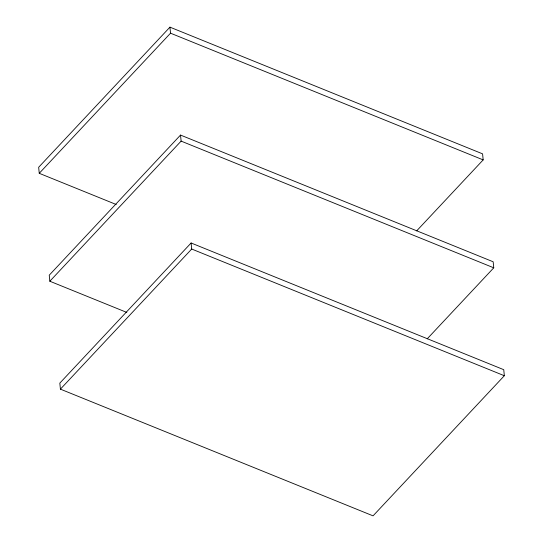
<?xml version="1.0" encoding="UTF-8"?>
<svg xmlns="http://www.w3.org/2000/svg" width="543" height="543" viewBox="0 0 543 543"><rect width="100%" height="100%" fill="white"/><g stroke="black" fill="none" stroke-linecap="round" stroke-linejoin="round"><path stroke-width="0.81" d="M416.664 230.877L483.175 159.893L482.584 153.852L169.945 27.15L38.662 167.271L39.252 173.312L116.236 204.507M39.252 173.312L170.536 33.191L169.945 27.15M427.246 338.798L493.757 267.814L493.166 261.774L180.527 135.071L49.243 275.186L49.834 281.226L126.818 312.429M49.834 281.226L181.118 141.112L180.527 135.071M191.109 242.986L59.825 383.107L60.416 389.148L373.055 515.85L504.338 375.729L503.748 369.688L191.109 242.986L191.699 249.033L60.416 389.148M170.536 33.191L483.175 159.893M181.118 141.112L493.757 267.814M191.699 249.033L504.338 375.729"/></g></svg>
